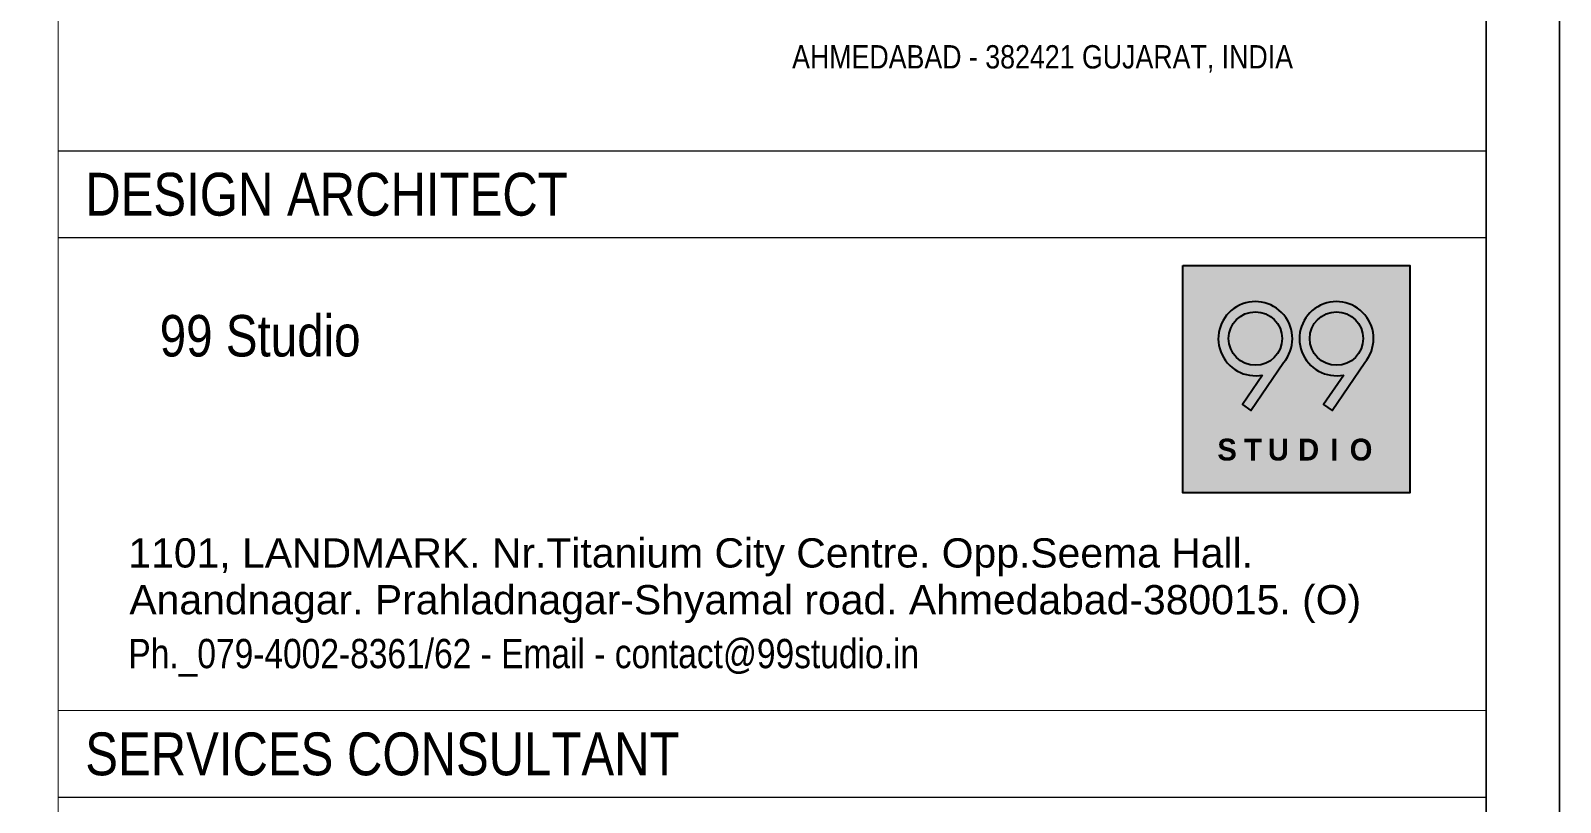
# Model space of a CAD drawing. Header units: millimetres. Extents: x 1112055 to 3390982, y -148532 to 766891.
# Drawn here: x 2387600 to 2395387, y 223816 to 227747 of the extents above; entities that cross this region are included whole.
import ezdxf

# ---------------------------------------------------------------- set-up
doc = ezdxf.new("R2010")
doc.units = ezdxf.units.MM
for name, color, linetype, lineweight in [('B TITLE BLOCK', 250, 'Continuous', 0), ('P_TITLE BLOCK TEXT', 7, 'Continuous', 9), ('tb text', 7, 'Continuous', 13)]:
    doc.layers.add(name, color=color, linetype=linetype, lineweight=lineweight)
for name, color, linetype in [('FORMAT TEXT', 7, 'Continuous'), ('Logo Color', 251, 'Continuous'), ('Logo Font', 255, 'Continuous'), ('Logo Line', 251, 'Continuous')]:
    doc.layers.add(name, color=color, linetype=linetype)
doc.styles.add('A', font='GOTHICB.TTF')
doc.styles.add('SWINC', font='swissc.ttf')

# ---------------------------------------------------------------- blocks, each defined once
blk = doc.blocks.new('Z$W@#6E2766C7')
at = {"layer": 'Logo Font', "style": 'A'}
for s, p in [('S', (0.477, 0.443)), ('T', (0.845, 0.443)), ('U', (1.171, 0.443)), ('D', (1.588, 0.443)), ('I', (2.031, 0.443)), ('O', (2.298, 0.443))]:
    blk.add_text(s, height=0.301, dxfattribs=at).set_placement(p)
blk = doc.blocks.new('A$C9f46f36f')
at = {"layer": 'Logo Color'}
h = blk.add_hatch(color=22, dxfattribs=at)
edge = h.paths.add_edge_path(flags=0)
edge.add_arc((-2652, -1156), 307, 180, 360, ccw=False)
edge.add_arc((-2652, -1156), 307, 0, 180, ccw=False)
edge = h.paths.add_edge_path(flags=16)
edge.add_line((-2568, -1575), (-2800, -1915))
edge.add_line((-2800, -1915), (-2702, -1982))
edge.add_line((-2702, -1982), (-2327, -1433))
edge.add_arc((-2652, -1156), 427, 319.6269, 641.2668)
edge = h.paths.add_edge_path(flags=0)
edge.add_arc((-1720, -1156), 307, 180, 360, ccw=False)
edge.add_arc((-1720, -1156), 307, 0, 180, ccw=False)
edge = h.paths.add_edge_path(flags=16)
edge.add_line((-1636, -1575), (-1869, -1915))
edge.add_line((-1869, -1915), (-1770, -1982))
edge.add_line((-1770, -1982), (-1395, -1433))
edge.add_arc((-1720, -1156), 427, 319.6269, 641.2668)
h.paths.add_polyline_path([(-3487, -318), (-877, -318), (-877, -2928), (-3487, -2928)])
at = {"layer": 'Logo Font'}
h = blk.add_hatch(color=256, dxfattribs=at)
edge = h.paths.add_edge_path(flags=16)
edge.add_arc((-2652, -1156), 307, 180, 360, ccw=False)
edge.add_arc((-2652, -1156), 307, 0, 180, ccw=False)
edge = h.paths.add_edge_path()
edge.add_line((-2568, -1575), (-2800, -1915))
edge.add_line((-2800, -1915), (-2702, -1982))
edge.add_line((-2702, -1982), (-2327, -1433))
edge.add_arc((-2652, -1156), 427, 319.6269, 641.2668)
h = blk.add_hatch(color=256, dxfattribs=at)
edge = h.paths.add_edge_path()
edge.add_line((-1636, -1575), (-1869, -1915))
edge.add_line((-1869, -1915), (-1770, -1982))
edge.add_line((-1770, -1982), (-1395, -1433))
edge.add_arc((-1720, -1156), 427, 319.6269, 641.2668)
edge = h.paths.add_edge_path(flags=16)
edge.add_arc((-1720, -1156), 307, 180, 360, ccw=False)
edge.add_arc((-1720, -1156), 307, 0, 180, ccw=False)
for points in [[(-2568, -1575), (-2800, -1915), (-2702, -1982), (-2327, -1433, 5.918619)], [(-2344, -1156, -1), (-2959, -1156, -1)], [(-1636, -1575), (-1869, -1915), (-1770, -1982), (-1395, -1433, 5.918619)], [(-1413, -1156, -1), (-2027, -1156, -1)]]:
    blk.add_lwpolyline(points, format="xyb", close=True, dxfattribs=at)
at = {"layer": 'Logo Line'}
blk.add_lwpolyline([(-3487, -318), (-877, -318), (-877, -2928), (-3487, -2928)], close=True, dxfattribs=at)
at = {"layer": 'Logo Font', "xscale": 834.901957593243, "yscale": 834.901957593243, "zscale": 834.901957593243}
blk.add_blockref('Z$W@#6E2766C7', (-3487, -2928), dxfattribs=at)

msp = doc.modelspace()

# ---------------------------------------------------------------- linework, layer by layer
at = {"layer": 'B TITLE BLOCK', "color": 250, "lineweight": 0}
for p, q in [((2387740.4, 227133.8), (2395009.5, 227133.8)), ((2395009.5, 226690.2), (2387740.4, 226690.2)), ((2395009.5, 223839.9), (2387740.4, 223839.9))]:
    msp.add_line(p, q, dxfattribs=at)
at = {"layer": 'B TITLE BLOCK', "color": 1, "const_width": 8.39}
msp.add_lwpolyline([(2323589.5, 286764.9), (2323589.5, 210044.9), (2395383.2, 210044.9), (2395383.2, 286764.9)], close=True, dxfattribs=at)
at = {"layer": 'B TITLE BLOCK', "color": 250, "lineweight": 0}
for points, const_width in [([(2323963.2, 286391.1), (2323963.2, 210418.7), (2395009.5, 210418.7), (2395009.5, 286391.1)], 8.39), ([(2387740.4, 210418.7), (2395009.5, 210418.7), (2395009.5, 286391.1), (2387740.4, 286391.1)], 6.06), ([(2387740.4, 229372.9), (2395009.5, 229372.9), (2395009.5, 227133.8), (2387740.4, 227133.8)], 6.06), ([(2395009.5, 227133.8), (2387740.4, 227133.8), (2387740.4, 224283.4), (2395009.5, 224283.4)], 6.06), ([(2395009.5, 210418.7), (2387740.4, 210418.7), (2387740.4, 224283.4), (2395009.5, 224283.4)], 6.06)]:
    msp.add_lwpolyline(points, close=True, dxfattribs=dict(at, const_width=const_width))

# ---------------------------------------------------------------- block references
at = {"xscale": 0.4430590982106837, "yscale": 0.4430590982106837, "zscale": 0.4430590982106837}
msp.add_blockref('A$C9f46f36f', (2395009.5, 226690.2), dxfattribs=at)

# ---------------------------------------------------------------- texts
at = {"layer": 'FORMAT TEXT', "style": 'SWINC'}
for s, p in [('DESIGN ARCHITECT', (2387878.1, 226804.1)), ('SERVICES CONSULTANT', (2387878.1, 223953.7))]:
    msp.add_text(s, height=218.072, dxfattribs=at).set_placement(p)
at = {"layer": 'FORMAT TEXT', "lineweight": 0, "style": 'SWINC'}
msp.add_text('99 Studio', height=211.21, dxfattribs=at).set_placement((2388257.2, 226086.7))
at = {"layer": 'P_TITLE BLOCK TEXT', "lineweight": 0, "char_height": 148.984, "attachment_point": 7, "style": 'SWINC'}
for s, insert in [('\\A1;{\\pql;\\fArial|b0|i0|c0|p34;1101, LANDMARK. Nr.Titanium City Centre. Opp.Seema Hall.}', (2388097.6, 224966.9)), ('\\A1;{\\pql;\\fArial|b0|i0|c0|p34;Anandnagar. Prahladnagar-Shyamal road. Ahmedabad-380015. (O)}', (2388102.7, 224728.6))]:
    msp.add_mtext(s, dxfattribs=dict(at, insert=insert))
at = {"layer": 'P_TITLE BLOCK TEXT', "lineweight": 0, "insert": (2388097.6, 224456.2), "char_height": 148.984, "width": 4330.653, "attachment_point": 7, "style": 'SWINC'}
msp.add_mtext('\\A1;\\pxql;Ph._079-4002-8361/62 - Email - contact@99studio.in   ', dxfattribs=at)
at = {"layer": 'tb text', "style": 'SWINC'}
msp.add_text('AHMEDABAD - 382421 GUJARAT, INDIA', height=118.871, dxfattribs=at).set_placement((2391476.5, 227553.5))

doc.saveas('drawing.dxf')
